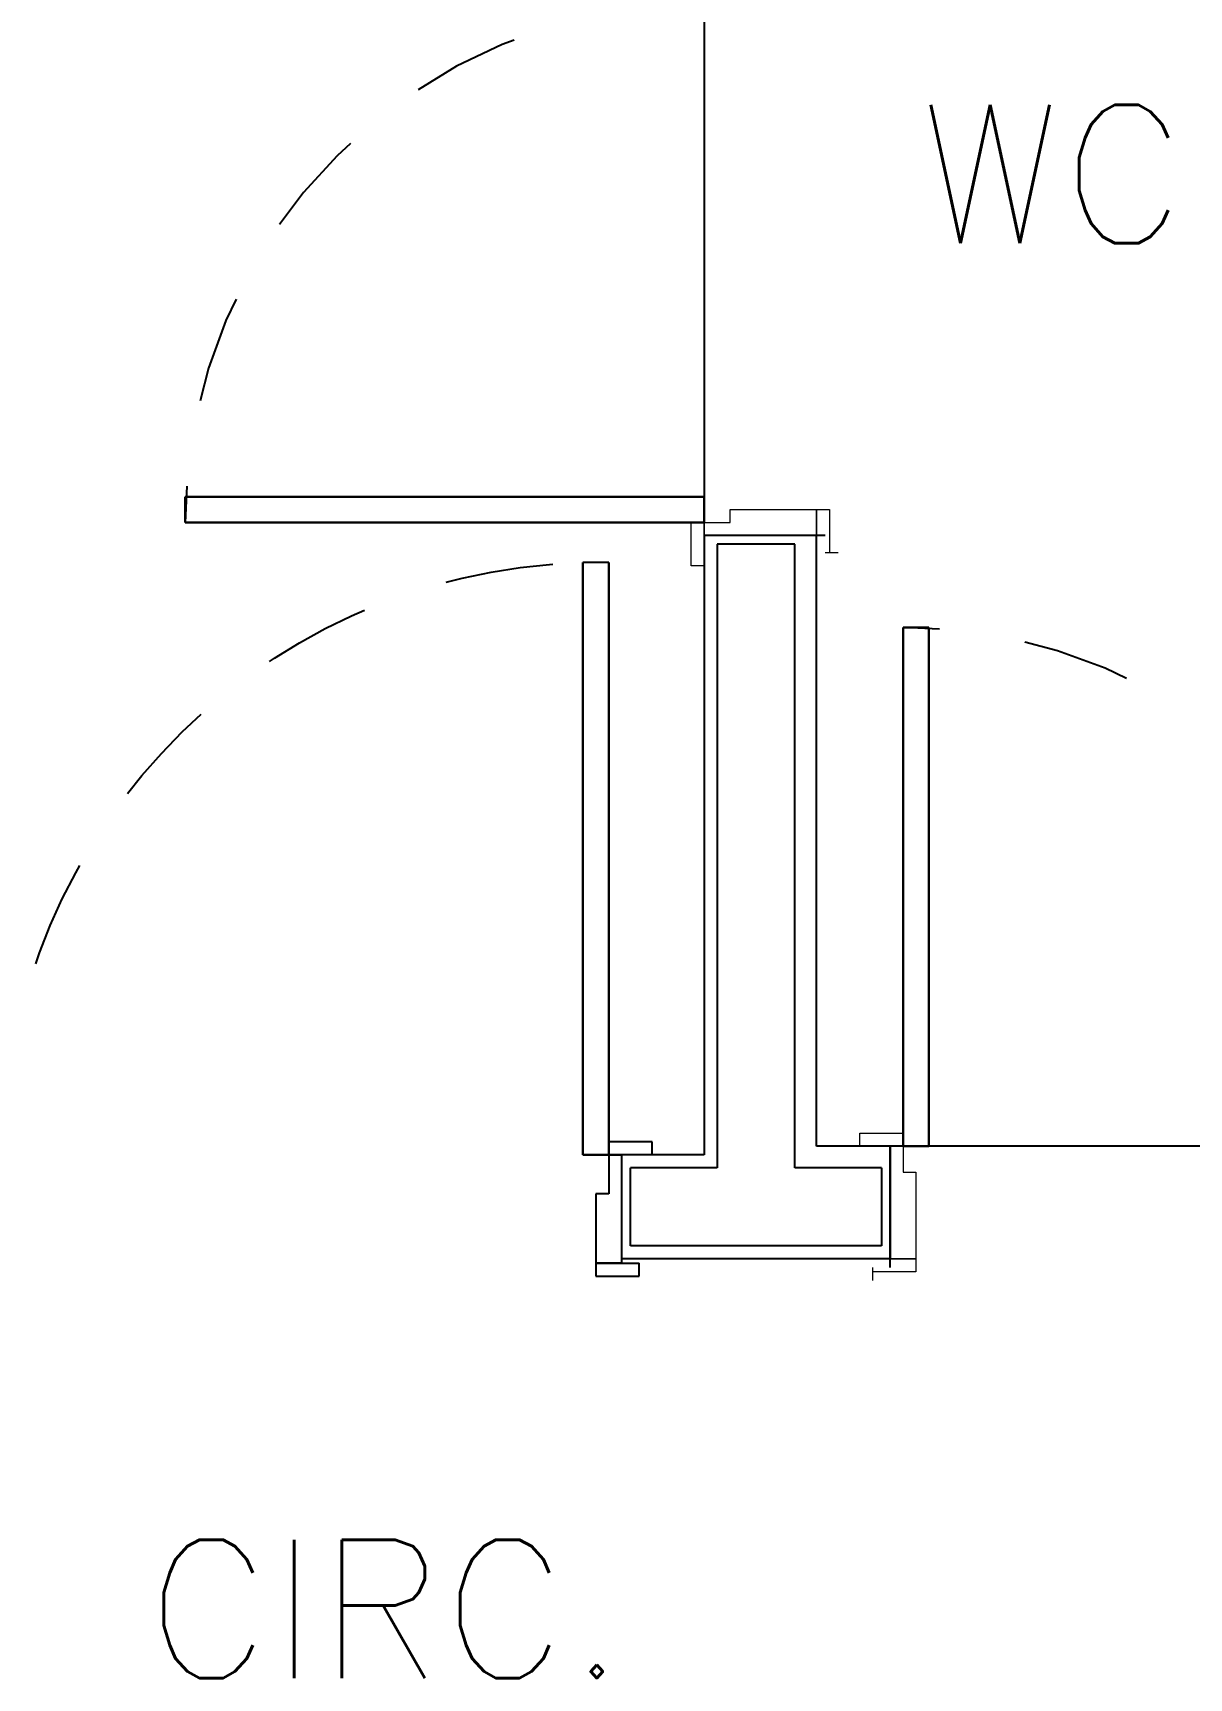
# Model space of a CAD drawing. Header units: millimetres. Extents: x 188.6 to 263.2, y 40.1 to 120.1.
# Drawn here: x 256.407 to 257.744, y 75.195 to 77.097 of the extents above; entities that cross this region are included whole.
import ezdxf

# ---------------------------------------------------------------- set-up
doc = ezdxf.new("R2010")
doc.units = ezdxf.units.MM
doc.linetypes.add('XREF-TIPO$0$HIDDEN2', pattern=[0.1875, 0.125, -0.0625])
doc.layers.add('ARQ', color=8, linetype='Continuous')
doc.layers.add('ARQ-TXT', color=8, linetype='Continuous')
doc.styles.add('60-75', font='romans.shx', dxfattribs={"height": 0.12})

# ---------------------------------------------------------------- blocks, each defined once
blk = doc.blocks.new('XREF-TIPO$0$A$C281A5909')
at = {"color": 0}
for p, q in [((0.05, 0.755), (0.08, 0.755)), ((0.05, 0.155), (0.05, 0.755)), ((0.08, 0.755), (0.05, 0.755)), ((0.05, 0.755), (0.05, 0.155)), ((0.08, 0.755), (0.08, 0.155)), ((0.08, 0.155), (0.08, 0.755)), ((0.035, 0.015), (0.035, 0.155)), ((0.08, 0.155), (0.05, 0.155)), ((0.05, 0.155), (0.08, 0.155)), ((0.65, 0.155), (0.08, 0.155)), ((0.665, 0.025), (0.665, 0.155))]:
    blk.add_line(p, q, dxfattribs=at)
at = {"color": 0, "lineweight": 13}
for p, q in [((0, 0.155), (0, 0.17)), ((0, 0.17), (0.05, 0.17)), ((0, 0.155), (0.05, 0.155)), ((0.05, 0.155), (0.035, 0.155)), ((0.05, 0.155), (0.05, 0.125)), ((0.65, 0.155), (0.65, 0.17)), ((0.65, 0.17), (0.7, 0.17)), ((0.665, 0.155), (0.65, 0.155)), ((0.65, 0.125), (0.65, 0.155)), ((0.65, 0.155), (0.7, 0.155)), ((0.7, 0.17), (0.7, 0.155)), ((0.05, 0.125), (0.065, 0.125)), ((0.065, 0.125), (0.065, 0.025)), ((0.635, 0.025), (0.635, 0.125)), ((0.635, 0.125), (0.65, 0.125)), ((0.065, 0.025), (0.015, 0.025)), ((0.035, 0.025), (0.065, 0.025)), ((0.065, 0.025), (0.065, 0.01)), ((0.635, 0.025), (0.665, 0.025)), ((0.635, 0.01), (0.635, 0.025)), ((0.685, 0.025), (0.635, 0.025)), ((0.685, 0.025), (0.685, 0.01)), ((0.015, 0), (0.015, 0.015)), ((0.065, 0.01), (0.015, 0.01)), ((0.685, 0.01), (0.635, 0.01))]:
    blk.add_line(p, q, dxfattribs=at)
at = {"color": 0, "linetype": 'XREF-TIPO$0$HIDDEN2'}
blk.add_arc((0.05, 0.155), 0.6, 0, 90, dxfattribs=at)
blk = doc.blocks.new('XREF-TIPO$0$A$C433F3541')
at = {"color": 0}
for p, q in [((0.05, 0.14), (0.05, 0.825)), ((0.05, 0.825), (0.05, 0.14)), ((0.05, 0.825), (0.08, 0.825)), ((0.08, 0.825), (0.08, 0.14)), ((0.08, 0.14), (0.08, 0.825)), ((0, 0.155), (0.05, 0.155)), ((0, 0.14), (0, 0.155)), ((0.75, 0.155), (0.8, 0.155)), ((0.75, 0.14), (0.75, 0.155)), ((0.8, 0.155), (0.8, 0.14)), ((0, 0.14), (0.05, 0.14)), ((0.05, 0.14), (0.035, 0.14)), ((0.035, 0.015), (0.035, 0.14)), ((0.08, 0.14), (0.05, 0.14)), ((0.05, 0.14), (0.08, 0.14)), ((0.05, 0.14), (0.05, 0.095)), ((0.765, 0.14), (0.75, 0.14)), ((0.75, 0.095), (0.75, 0.14)), ((0.75, 0.14), (0.8, 0.14)), ((0.765, 0.14), (0.765, 0.015)), ((0.05, 0.095), (0.065, 0.095)), ((0.065, 0.095), (0.065, 0.015)), ((0.735, 0.095), (0.75, 0.095)), ((0.735, 0.015), (0.735, 0.095)), ((0.015, 0), (0.015, 0.015)), ((0.065, 0.015), (0.015, 0.015)), ((0.065, 0), (0.015, 0)), ((0.035, 0.015), (0.065, 0.015)), ((0.065, 0.015), (0.065, 0)), ((0.735, 0), (0.735, 0.015)), ((0.735, 0.015), (0.775, 0.015)), ((0.785, 0.015), (0.735, 0.015)), ((0.785, 0), (0.735, 0)), ((0.785, 0.015), (0.785, 0))]:
    blk.add_line(p, q, dxfattribs=at)
at = {"color": 0, "linetype": 'XREF-TIPO$0$HIDDEN2'}
blk.add_arc((0.0627, 0.1378), 0.6873, 0.1848, 91.0562, dxfattribs=at)

msp = doc.modelspace()

# ---------------------------------------------------------------- linework, layer by layer
at = {"layer": 'ARQ'}
for p, q in [((257.3132, 76.5157), (257.1832, 76.5157)), ((257.1832, 76.5157), (257.1832, 75.7996)), ((257.3132, 76.5157), (257.1832, 76.5157)), ((257.1832, 76.5157), (257.1832, 75.7996)), ((257.3132, 75.8096), (257.3132, 76.5157)), ((257.3132, 75.8096), (257.3132, 76.5157)), ((257.2882, 76.5057), (257.1982, 76.5057)), ((257.1982, 76.5057), (257.1982, 75.7846)), ((257.2882, 76.5057), (257.1982, 76.5057)), ((257.1982, 76.5057), (257.1982, 75.7846)), ((257.2882, 75.7846), (257.2882, 76.5057)), ((257.2882, 75.7846), (257.2882, 76.5057)), ((257.4132, 75.8096), (257.3132, 75.8096)), ((257.4132, 75.8096), (257.3132, 75.8096)), ((257.3982, 75.8096), (257.3982, 75.6796)), ((257.3982, 75.8096), (257.3982, 75.6796)), ((257.1832, 75.7996), (257.0832, 75.7996)), ((257.1832, 75.7996), (257.0832, 75.7996)), ((257.0882, 75.6796), (257.0882, 75.7996)), ((257.0882, 75.6796), (257.0882, 75.7996)), ((257.0982, 75.6946), (257.0982, 75.7846)), ((257.1982, 75.7846), (257.0982, 75.7846)), ((257.0982, 75.6946), (257.0982, 75.7846)), ((257.1982, 75.7846), (257.0982, 75.7846)), ((257.3882, 75.7846), (257.2882, 75.7846)), ((257.3882, 75.7846), (257.2882, 75.7846)), ((257.3882, 75.7846), (257.3882, 75.6946)), ((257.3882, 75.7846), (257.3882, 75.6946)), ((257.3882, 75.6946), (257.0982, 75.6946)), ((257.3882, 75.6946), (257.0982, 75.6946)), ((257.3982, 75.6796), (257.0882, 75.6796)), ((257.3982, 75.6796), (257.0882, 75.6796))]:
    msp.add_line(p, q, dxfattribs=at)

# ---------------------------------------------------------------- block references
at = {"layer": 'ARQ', "rotation": 90}
msp.add_blockref('XREF-TIPO$0$A$C281A5909', (257.3382, 76.4807), dxfattribs=at)
msp.add_blockref('XREF-TIPO$0$A$C281A5909', (257.3382, 76.4807), dxfattribs=at)
at = {"layer": 'ARQ', "xscale": -1}
msp.add_blockref('XREF-TIPO$0$A$C433F3541', (257.1232, 75.6596), dxfattribs=at)
msp.add_blockref('XREF-TIPO$0$A$C433F3541', (257.1232, 75.6596), dxfattribs=at)
at = {"layer": 'ARQ'}
msp.add_blockref('XREF-TIPO$0$A$C281A5909', (257.3632, 75.6546), dxfattribs=at)
msp.add_blockref('XREF-TIPO$0$A$C281A5909', (257.3632, 75.6546), dxfattribs=at)

# ---------------------------------------------------------------- texts
at = {"layer": 'ARQ-TXT', "style": '60-75'}
for s, p in [('WC', (257.4317, 76.8537)), ('CIRC.', (256.538, 75.1947))]:
    msp.add_text(s, height=0.16, dxfattribs=at).set_placement(p)

doc.saveas('drawing.dxf')
